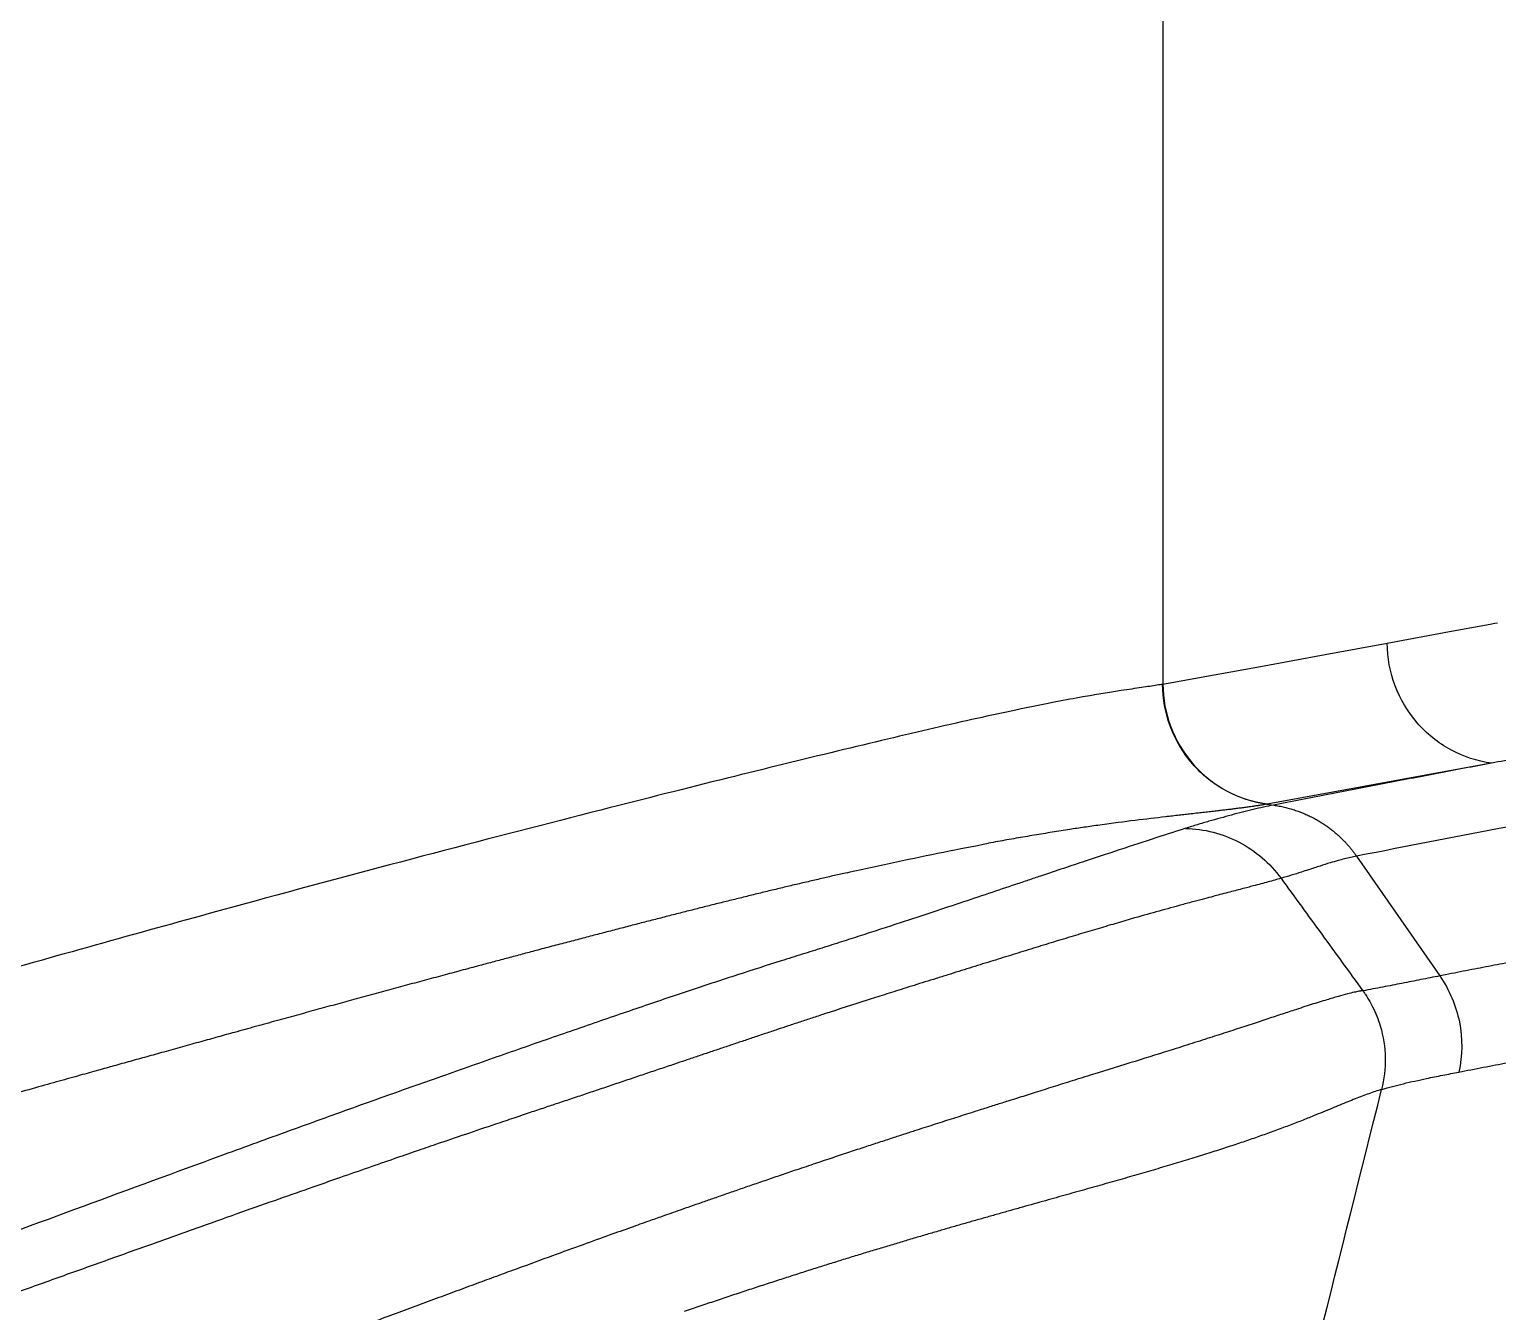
# Model space of a CAD drawing. Extents: x -50 to 28, y -10 to 124.
# Drawn here: x -33.661 to -31.301, y 36.884 to 38.944 of the extents above; entities that cross this region are included whole.
import ezdxf

# ---------------------------------------------------------------- set-up
doc = ezdxf.new("R2010")
doc.units = 0
doc.header["$MEASUREMENT"] = 0
doc.layers.add('GEOMETRY', color=2, linetype='Continuous', lineweight=25)

# ---------------------------------------------------------------- blocks, each defined once
blk = doc.blocks.new('2026 EXCURSION-ENTICE')
at = {"layer": 'GEOMETRY'}
for p, q in [((-20.3573, -37.9017), (-20.3573, -41.0351)), ((-19.9968, -40.9693), (-19.8968, -40.9506)), ((-19.8968, -40.9506), (-19.8314, -40.9387)), ((-19.8314, -40.9387), (-19.8241, -40.9373)), ((-19.8241, -40.9373), (-19.8195, -40.9364)), ((-20.0968, -40.9875), (-19.9968, -40.9693)), ((-20.3019, -41.025), (-20.2008, -41.0065)), ((-20.2008, -41.0065), (-20.0968, -40.9875)), ((-20.3573, -41.0351), (-20.3019, -41.025)), ((-19.8293, -41.162), (-20.1898, -41.2278)), ((-20.1898, -41.2278), (-20.1903, -41.2279)), ((-20.1903, -41.2279), (-20.1793, -41.2294)), ((-20.0462, -41.3115), (-19.9125, -41.5037))]:
    blk.add_line(p, q, dxfattribs=at)
at = {"layer": 'GEOMETRY', "flags": 128}
for points in [[(-20.0148, -41.3053), (-20.0307, -41.3084), (-20.0462, -41.3115)], [(-19.8935, -41.5), (-19.9031, -41.5019), (-19.9125, -41.5037)]]:
    blk.add_lwpolyline(points, dxfattribs=at)
at = {"layer": 'GEOMETRY'}
for points, knots in [([(-19.8034, -75.3764), (-20.3196, -75.3589), (-20.8361, -75.3401), (-21.608, -75.31), (-21.8648, -75.2996), (-22.3776, -75.2781), (-22.6337, -75.2669), (-23.4014, -75.2323), (-23.9128, -75.2077), (-24.6827, -75.1677), (-24.9398, -75.1539), (-25.4546, -75.125), (-25.7123, -75.11), (-26.4855, -75.063), (-27.0008, -75.0288), (-28.0314, -74.9528), (-28.5466, -74.9109), (-29.3183, -74.8405), (-29.5753, -74.8158), (-29.9606, -74.7766), (-30.0889, -74.7632), (-30.2813, -74.7425), (-30.3615, -74.7338), (-30.4457, -74.7245), (-30.4657, -74.7222), (-30.4737, -74.7213), (-30.4777, -74.7209), (-30.49, -74.7195), (-30.4989, -74.7185), (-30.5161, -74.7166), (-30.524, -74.7157), (-30.5398, -74.7139), (-30.5477, -74.713), (-30.5713, -74.7104), (-30.5867, -74.7086), (-30.6322, -74.7035), (-30.6613, -74.7002), (-30.7179, -74.6936), (-30.7458, -74.6904), (-30.8043, -74.6836), (-30.8348, -74.68), (-30.882, -74.6745), (-30.8979, -74.6726), (-30.9301, -74.6688), (-30.9461, -74.6669), (-30.9935, -74.6612), (-31.024, -74.6575), (-31.0698, -74.6515), (-31.085, -74.6494), (-31.1159, -74.645), (-31.1316, -74.6427), (-31.1552, -74.6392), (-31.1632, -74.638), (-31.1792, -74.6355), (-31.1871, -74.6343), (-31.2107, -74.6305), (-31.2264, -74.6279), (-31.2735, -74.62), (-31.3048, -74.6144), (-31.5866, -74.5618), (-31.8334, -74.4972), (-32.3156, -74.3338), (-32.5511, -74.2347), (-33.0055, -74.0043), (-33.2245, -73.8728), (-33.6416, -73.5802), (-33.8397, -73.4189), (-34.2109, -73.07), (-34.3841, -72.8823), (-34.7019, -72.4841), (-34.8466, -72.2736), (-35.1047, -71.8343), (-35.2181, -71.6054), (-35.3628, -71.2518), (-35.4069, -71.1322), (-35.4865, -70.89), (-35.522, -70.7674), (-35.5841, -70.5202), (-35.6108, -70.3955), (-35.6385, -70.2387), (-35.6437, -70.2072), (-35.6512, -70.1601), (-35.6536, -70.1444), (-35.6583, -70.1134), (-35.6605, -70.0982), (-35.6668, -70.0532), (-35.6706, -70.0238), (-35.6762, -69.9791), (-35.678, -69.9641), (-35.6817, -69.9336), (-35.6835, -69.918), (-35.6863, -69.8943), (-35.6872, -69.8866), (-35.689, -69.8718), (-35.6898, -69.8646), (-35.6916, -69.8492), (-35.6926, -69.841), (-35.6945, -69.825), (-35.6954, -69.817), (-35.7001, -69.7768), (-35.7039, -69.7444), (-35.7115, -69.6788), (-35.7153, -69.6456), (-35.723, -69.5784), (-35.7268, -69.5444), (-35.7382, -69.4425), (-35.7457, -69.3749), (-35.7547, -69.2923), (-35.7565, -69.2758), (-35.7601, -69.2431), (-35.7618, -69.2267), (-35.7652, -69.1951), (-35.7669, -69.18), (-35.7701, -69.1497), (-35.7717, -69.1342), (-35.7768, -69.0863), (-35.7802, -69.0541), (-35.7869, -68.9899), (-35.797, -68.8937), (-35.8068, -68.7974), (-35.8261, -68.6048), (-35.8387, -68.4764), (-35.8998, -67.8343), (-35.9434, -67.3203), (-36.0224, -66.2916), (-36.0579, -65.7769), (-36.1066, -65.0042), (-36.1222, -64.7464), (-36.152, -64.2309), (-36.1663, -63.973), (-36.2076, -63.2001), (-36.2331, -62.6858), (-36.2805, -61.6622), (-36.3024, -61.1525), (-36.3332, -60.3871), (-36.3431, -60.1319), (-36.3622, -59.6212), (-36.3715, -59.3657), (-36.3893, -58.8539), (-36.3979, -58.5977), (-36.4146, -58.0841), (-36.4226, -57.8268), (-36.4382, -57.3111), (-36.4457, -57.0529), (-36.4602, -56.5366), (-36.4672, -56.2784), (-36.4873, -55.5038), (-36.4996, -54.9873), (-36.534, -53.4373), (-36.5532, -52.4035), (-36.5854, -50.3354), (-36.5984, -49.3011), (-36.6191, -47.233), (-36.6267, -46.1992), (-36.6376, -44.1323), (-36.6408, -43.0992), (-36.6428, -41.5493), (-36.6431, -41.0327), (-36.6431, -40.2577), (-36.643, -39.9994), (-36.6429, -39.6765), (-36.6429, -39.6119), (-36.6429, -39.4827), (-36.6428, -39.418), (-36.6428, -39.2899), (-36.6428, -39.2267), (-36.6428, -39.1036), (-36.6428, -39.0437), (-36.6428, -38.9849)], [0, 0, 0, 0, 0.03125, 0.03125, 0.046875, 0.046875, 0.0625, 0.0625, 0.09375, 0.09375, 0.109375, 0.109375, 0.125, 0.125, 0.15625, 0.15625, 0.1875, 0.1875, 0.203125, 0.203125, 0.210937, 0.210937, 0.214844, 0.21582, 0.216064, 0.216064, 0.216309, 0.216309, 0.216797, 0.216797, 0.217285, 0.217285, 0.217773, 0.217773, 0.21875, 0.21875, 0.220703, 0.220703, 0.222656, 0.222656, 0.224609, 0.224609, 0.225586, 0.225586, 0.226562, 0.226562, 0.228516, 0.228516, 0.229492, 0.229492, 0.230469, 0.230469, 0.230957, 0.230957, 0.231445, 0.231445, 0.232422, 0.232422, 0.234375, 0.234375, 0.25, 0.25, 0.265625, 0.265625, 0.28125, 0.28125, 0.296875, 0.296875, 0.3125, 0.3125, 0.328125, 0.328125, 0.34375, 0.34375, 0.351562, 0.351562, 0.359375, 0.359375, 0.367187, 0.367187, 0.369141, 0.369141, 0.370117, 0.370117, 0.371094, 0.371094, 0.373047, 0.373047, 0.374023, 0.374023, 0.375, 0.375, 0.375488, 0.375488, 0.375977, 0.375977, 0.376465, 0.376465, 0.376953, 0.376953, 0.378906, 0.378906, 0.380859, 0.380859, 0.382812, 0.382812, 0.386719, 0.386719, 0.387695, 0.387695, 0.388672, 0.388672, 0.389648, 0.389648, 0.390625, 0.390625, 0.392578, 0.392578, 0.394531, 0.398437, 0.398437, 0.40625, 0.40625, 0.4375, 0.4375, 0.46875, 0.46875, 0.484375, 0.484375, 0.5, 0.5, 0.53125, 0.53125, 0.5625, 0.5625, 0.578125, 0.578125, 0.59375, 0.59375, 0.609375, 0.609375, 0.625, 0.625, 0.640625, 0.640625, 0.65625, 0.65625, 0.6875, 0.6875, 0.75, 0.75, 0.8125, 0.8125, 0.875, 0.875, 0.9375, 0.9375, 0.96875, 0.96875, 0.984375, 0.984375, 0.988281, 0.988281, 0.992187, 0.992187, 0.996094, 0.996094, 1, 1, 1, 1]), ([(-19.8293, -41.1621), (-19.8522, -41.1589), (-19.8745, -41.1516), (-19.9152, -41.1295), (-19.9335, -41.1147), (-19.964, -41.0797), (-19.9761, -41.0594), (-19.9925, -41.0158), (-19.9968, -40.9926), (-19.9969, -40.9693)], [0, 0, 0, 0, 0.25, 0.25, 0.5, 0.5, 0.75, 0.75, 1, 1, 1, 1]), ([(-20.3573, -41.0351), (-20.3632, -41.0362), (-20.3702, -41.0374), (-20.3869, -41.0399), (-20.3965, -41.0413), (-20.4074, -41.0429)], [0, 0, 0, 0, 0.5, 0.5, 1, 1, 1, 1]), ([(-20.1903, -41.2279), (-20.2132, -41.2248), (-20.2355, -41.2175), (-20.2762, -41.1954), (-20.2946, -41.1807), (-20.325, -41.1456), (-20.3371, -41.1253), (-20.3535, -41.0818), (-20.3577, -41.0585), (-20.3578, -41.0352)], [0, 0, 0, 0, 0.25, 0.25, 0.5, 0.5, 0.75, 0.75, 1, 1, 1, 1]), ([(-20.3573, -41.0351), (-20.3572, -41.0584), (-20.353, -41.0817), (-20.3366, -41.1252), (-20.3245, -41.1455), (-20.2941, -41.1806), (-20.2757, -41.1953), (-20.235, -41.2174), (-20.2127, -41.2247), (-20.1898, -41.2278)], [0, 0, 0, 0, 0.25, 0.25, 0.5, 0.5, 0.75, 0.75, 1, 1, 1, 1]), ([(-19.6486, -41.1289), (-19.6661, -41.1321), (-19.6827, -41.1351), (-19.7144, -41.1409), (-19.7296, -41.1437), (-19.7592, -41.1491), (-19.7735, -41.1518), (-19.8017, -41.1569), (-19.8156, -41.1595), (-19.8293, -41.162)], [0, 0, 0, 0, 0.25, 0.25, 0.5, 0.5, 0.75, 0.75, 1, 1, 1, 1]), ([(-19.8293, -41.162), (-19.844, -41.1648), (-19.8585, -41.1675), (-19.8874, -41.173), (-19.9019, -41.1758), (-19.9309, -41.1813), (-19.9454, -41.1841), (-19.9746, -41.1897), (-19.9892, -41.1925), (-20.0332, -41.2009), (-20.0627, -41.2066), (-20.1215, -41.218), (-20.1508, -41.2237), (-20.1798, -41.2294)], [0, 0, 0, 0, 0.125, 0.125, 0.25, 0.25, 0.375, 0.375, 0.5, 0.5, 0.75, 0.75, 1, 1, 1, 1]), ([(-21.2604, -41.2373), (-21.3463, -41.2591), (-21.4366, -41.2824), (-21.6232, -41.3315), (-21.7196, -41.3572), (-21.8184, -41.3841)], [0, 0, 0, 0, 0.5, 0.5, 1, 1, 1, 1]), ([(-20.2719, -41.2389), (-20.2748, -41.2393), (-20.2808, -41.24), (-20.2905, -41.2411), (-20.301, -41.2423), (-20.3085, -41.2431), (-20.3124, -41.2436)], [0, 0, 0, 0, 0.234004, 0.478668, 0.733989, 1, 1, 1, 1]), ([(-20.2415, -41.2353), (-20.2438, -41.2356), (-20.2484, -41.2362), (-20.2558, -41.2371), (-20.2636, -41.238), (-20.2691, -41.2386), (-20.2719, -41.2389)], [0, 0, 0, 0, 0.245446, 0.493942, 0.745464, 1, 1, 1, 1]), ([(-20.1903, -41.2279), (-20.192, -41.2282), (-20.1952, -41.2288), (-20.2006, -41.2297), (-20.2064, -41.2306), (-20.2125, -41.2315), (-20.2191, -41.2324), (-20.2261, -41.2334), (-20.2335, -41.2343), (-20.2388, -41.235), (-20.2415, -41.2353)], [0, 0, 0, 0, 0.1245898, 0.2494054, 0.3743842, 0.4994702, 0.6246137, 0.7497721, 0.8749101, 1, 1, 1, 1]), ([(-20.1793, -41.2295), (-20.1763, -41.2299), (-20.1706, -41.2308), (-20.1621, -41.2326), (-20.154, -41.2347), (-20.146, -41.2371), (-20.1384, -41.2397), (-20.1311, -41.2426), (-20.124, -41.2458), (-20.1172, -41.2491), (-20.1108, -41.2526), (-20.1046, -41.2562), (-20.0987, -41.26), (-20.0931, -41.2638), (-20.0878, -41.2678), (-20.0828, -41.2718), (-20.078, -41.2758), (-20.0735, -41.2799), (-20.0693, -41.284), (-20.0653, -41.288), (-20.0616, -41.292), (-20.0581, -41.296), (-20.0548, -41.3), (-20.0517, -41.3039), (-20.0489, -41.3077), (-20.0471, -41.3102), (-20.0462, -41.3115)], [0, 0, 0, 0, 0.05501, 0.108856, 0.161541, 0.213065, 0.263431, 0.312637, 0.360685, 0.407574, 0.453303, 0.497872, 0.54128, 0.583528, 0.624615, 0.664542, 0.703308, 0.740913, 0.777358, 0.812643, 0.846769, 0.879734, 0.91154, 0.942186, 0.971673, 1, 1, 1, 1]), ([(-20.4587, -41.2615), (-20.4629, -41.262), (-20.4712, -41.2632), (-20.4835, -41.265), (-20.4954, -41.2668), (-20.5032, -41.2679), (-20.507, -41.2685)], [0, 0, 0, 0, 0.272478, 0.530097, 0.772641, 1, 1, 1, 1]), ([(-20.3124, -41.2436), (-20.3154, -41.2439), (-20.3215, -41.2446), (-20.3313, -41.2457), (-20.3419, -41.247), (-20.3494, -41.2478), (-20.3532, -41.2483)], [0, 0, 0, 0, 0.233552, 0.478006, 0.733452, 1, 1, 1, 1]), ([(-20.2473, -41.2454), (-20.2591, -41.2486), (-20.2711, -41.2519), (-20.2895, -41.2572), (-20.2957, -41.259), (-20.3082, -41.2628), (-20.3145, -41.2647), (-20.3209, -41.2668)], [0, 0, 0, 0, 0.5, 0.5, 0.75, 0.75, 1, 1, 1, 1]), ([(-20.507, -41.2685), (-20.5117, -41.2692), (-20.521, -41.2707), (-20.5353, -41.273), (-20.5496, -41.2753), (-20.5641, -41.2777), (-20.5786, -41.2802), (-20.5932, -41.2827), (-20.6078, -41.2853), (-20.6225, -41.2879), (-20.6324, -41.2898), (-20.6374, -41.2907)], [0, 0, 0, 0, 0.116756, 0.232196, 0.346239, 0.458828, 0.569936, 0.679562, 0.787737, 0.89452, 1, 1, 1, 1]), ([(-20.367, -41.2815), (-20.3753, -41.2842), (-20.3838, -41.287), (-20.4016, -41.2928), (-20.4108, -41.2958), (-20.4204, -41.299)], [0, 0, 0, 0, 0.5, 0.5, 1, 1, 1, 1]), ([(-20.3209, -41.2668), (-20.2912, -41.2674), (-20.2615, -41.275), (-20.2086, -41.3027), (-20.1853, -41.3228), (-20.1675, -41.347)], [0, 0, 0, 0, 0.5, 0.5, 1, 1, 1, 1]), ([(-20.0462, -41.3115), (-20.0494, -41.3121), (-20.056, -41.3135), (-20.0658, -41.3158), (-20.0724, -41.3176), (-20.0758, -41.3184)], [0, 0, 0, 0, 0.321237, 0.654631, 1, 1, 1, 1]), ([(-20.4825, -41.3195), (-20.4936, -41.3232), (-20.5051, -41.3271), (-20.5289, -41.335), (-20.5413, -41.3392), (-20.5541, -41.3435)], [0, 0, 0, 0, 0.5, 0.5, 1, 1, 1, 1]), ([(-20.1048, -41.3273), (-20.111, -41.3293), (-20.1208, -41.3325), (-20.131, -41.3358), (-20.1348, -41.337)], [0, 0, 0, 0, 0.635778, 1, 1, 1, 1]), ([(-20.0758, -41.3184), (-20.08, -41.3197), (-20.0897, -41.3224), (-20.0994, -41.3255), (-20.1048, -41.3273)], [0, 0, 0, 0, 0.442228, 1, 1, 1, 1]), ([(-20.9497, -41.3576), (-20.957, -41.3593), (-20.9714, -41.3627), (-20.9932, -41.368), (-21.0151, -41.3733), (-21.0298, -41.377), (-21.0372, -41.3788)], [0, 0, 0, 0, 0.25216, 0.503059, 0.752486, 1, 1, 1, 1]), ([(-20.865, -41.338), (-20.8718, -41.3395), (-20.8853, -41.3426), (-20.9062, -41.3474), (-20.9277, -41.3524), (-20.9423, -41.3558), (-20.9497, -41.3576)], [0, 0, 0, 0, 0.243196, 0.490763, 0.742897, 1, 1, 1, 1]), ([(-20.5541, -41.3435), (-20.5605, -41.3456), (-20.567, -41.3478), (-20.5804, -41.3523), (-20.5872, -41.3546), (-20.6081, -41.3616), (-20.6226, -41.3664), (-20.6375, -41.3714)], [0, 0, 0, 0, 0.25, 0.25, 0.5, 0.5, 1, 1, 1, 1]), ([(-20.2121, -41.3592), (-20.215, -41.36), (-20.221, -41.3616), (-20.2308, -41.3641), (-20.2414, -41.3669), (-20.2531, -41.3699), (-20.2614, -41.3721), (-20.2657, -41.3732)], [0, 0, 0, 0, 0.175823, 0.364005, 0.564259, 0.776304, 1, 1, 1, 1]), ([(-20.1675, -41.347), (-20.1708, -41.3479), (-20.1776, -41.3499), (-20.1883, -41.3528), (-20.1998, -41.3559), (-20.208, -41.3581), (-20.2121, -41.3592)], [0, 0, 0, 0, 0.2413012, 0.4883516, 0.741336, 1, 1, 1, 1]), ([(-20.1348, -41.337), (-20.1402, -41.3387), (-20.1507, -41.3421), (-20.162, -41.3454), (-20.1675, -41.347)], [0, 0, 0, 0, 0.513274, 1, 1, 1, 1]), ([(-20.1675, -41.347), (-20.1458, -41.3769), (-20.1019, -41.4371), (-20.0581, -41.4974), (-20.036, -41.5278)], [0, 0, 0, 0, 0.4963087, 1, 1, 1, 1]), ([(-21.0372, -41.3788), (-21.0445, -41.3806), (-21.059, -41.3841), (-21.0809, -41.3896), (-21.1029, -41.3951), (-21.1176, -41.3989), (-21.1249, -41.4007)], [0, 0, 0, 0, 0.252677, 0.503745, 0.752927, 1, 1, 1, 1]), ([(-20.2657, -41.3732), (-20.2694, -41.3742), (-20.2774, -41.3763), (-20.2911, -41.3799), (-20.3078, -41.3843), (-20.3204, -41.3877), (-20.3271, -41.3896)], [0, 0, 0, 0, 0.19016, 0.420144, 0.690066, 1, 1, 1, 1]), ([(-21.1249, -41.4007), (-21.1324, -41.4026), (-21.1473, -41.4064), (-21.1699, -41.4122), (-21.1927, -41.418), (-21.2158, -41.424), (-21.2392, -41.4301), (-21.2549, -41.4342), (-21.2627, -41.4362)], [0, 0, 0, 0, 0.165126, 0.330981, 0.497449, 0.664455, 0.831966, 1, 1, 1, 1]), ([(-20.7335, -41.4034), (-20.7506, -41.409), (-20.7683, -41.4148), (-20.7957, -41.4238), (-20.805, -41.4269), (-20.8194, -41.4315), (-20.8243, -41.4331), (-20.834, -41.4363), (-20.8389, -41.4378), (-20.8439, -41.4394)], [0, 0, 0, 0, 0.5, 0.5, 0.75, 0.75, 0.875, 0.875, 1, 1, 1, 1]), ([(-20.4028, -41.4107), (-20.4074, -41.412), (-20.4166, -41.4147), (-20.4308, -41.4188), (-20.4452, -41.423), (-20.4599, -41.4274), (-20.4748, -41.4318), (-20.49, -41.4364), (-20.5054, -41.441), (-20.5211, -41.4458), (-20.537, -41.4506), (-20.5532, -41.4556), (-20.5696, -41.4606), (-20.5808, -41.4641), (-20.5864, -41.4658)], [0, 0, 0, 0, 0.086078, 0.171665, 0.256757, 0.341352, 0.425447, 0.50904, 0.592128, 0.674712, 0.75679, 0.838363, 0.919433, 1, 1, 1, 1]), ([(-21.2628, -41.4362), (-21.2706, -41.4383), (-21.2866, -41.4424), (-21.311, -41.4488), (-21.336, -41.4554), (-21.353, -41.4599), (-21.3616, -41.4622)], [0, 0, 0, 0, 0.242337, 0.489608, 0.742035, 1, 1, 1, 1]), ([(-20.8439, -41.4394), (-20.8537, -41.4426), (-20.8638, -41.4458), (-20.8841, -41.4523), (-20.8945, -41.4556), (-20.905, -41.459)], [0, 0, 0, 0, 0.5, 0.5, 1, 1, 1, 1]), ([(-19.6019, -41.4439), (-19.608, -41.4451), (-19.614, -41.4462), (-19.626, -41.4485), (-19.6319, -41.4496), (-19.644, -41.4519), (-19.6501, -41.4531), (-19.6623, -41.4554), (-19.6685, -41.4566), (-19.687, -41.4601), (-19.6993, -41.4625), (-19.7175, -41.466), (-19.7236, -41.4671), (-19.7355, -41.4694), (-19.7415, -41.4706), (-19.7504, -41.4723), (-19.7534, -41.4729), (-19.7595, -41.474), (-19.7625, -41.4746), (-19.7717, -41.4764), (-19.7779, -41.4776), (-19.7902, -41.48), (-19.7963, -41.4811), (-19.8084, -41.4835), (-19.8145, -41.4847), (-19.8325, -41.4882), (-19.8445, -41.4905), (-19.8627, -41.494), (-19.8689, -41.4952), (-19.8812, -41.4976), (-19.8874, -41.4988), (-19.8935, -41.5)], [0, 0, 0, 0, 0.0625, 0.0625, 0.125, 0.125, 0.1875, 0.1875, 0.25, 0.25, 0.375, 0.375, 0.4375, 0.4375, 0.5, 0.5, 0.53125, 0.53125, 0.5625, 0.5625, 0.625, 0.625, 0.6875, 0.6875, 0.75, 0.75, 0.875, 0.875, 0.9375, 0.9375, 1, 1, 1, 1]), ([(-21.3616, -41.4622), (-21.3691, -41.4642), (-21.3842, -41.4682), (-21.4069, -41.4743), (-21.4295, -41.4803), (-21.452, -41.4863), (-21.467, -41.4903), (-21.4745, -41.4923)], [0, 0, 0, 0, 0.203002, 0.405097, 0.60557, 0.803808, 1, 1, 1, 1]), ([(-20.905, -41.459), (-20.9103, -41.4606), (-20.9156, -41.4623), (-20.9262, -41.4656), (-20.9316, -41.4673), (-20.9481, -41.4725), (-20.9593, -41.476), (-20.9706, -41.4796)], [0, 0, 0, 0, 0.25, 0.25, 0.5, 0.5, 1, 1, 1, 1]), ([(-20.5864, -41.4658), (-20.5917, -41.4674), (-20.6021, -41.4707), (-20.6182, -41.4757), (-20.6345, -41.4807), (-20.6512, -41.4859), (-20.6682, -41.4912), (-20.6855, -41.4966), (-20.6973, -41.5003), (-20.7032, -41.5022)], [0, 0, 0, 0, 0.142927, 0.28582, 0.428688, 0.571538, 0.714375, 0.857197, 1, 1, 1, 1]), ([(-21.4744, -41.4923), (-21.4841, -41.4949), (-21.5036, -41.5001), (-21.5333, -41.5081), (-21.5635, -41.5162), (-21.5943, -41.5245), (-21.6256, -41.533), (-21.6469, -41.5388), (-21.6575, -41.5417)], [0, 0, 0, 0, 0.161236, 0.324788, 0.490194, 0.657432, 0.827454, 1, 1, 1, 1]), ([(-20.9706, -41.4796), (-20.9933, -41.4868), (-21.0168, -41.4942), (-21.0651, -41.5099), (-21.0899, -41.5181), (-21.1155, -41.5266)], [0, 0, 0, 0, 0.5, 0.5, 1, 1, 1, 1]), ([(-20.7032, -41.5022), (-20.7094, -41.5041), (-20.7214, -41.5078), (-20.7394, -41.5134), (-20.7567, -41.5188), (-20.7734, -41.524), (-20.7893, -41.529), (-20.8045, -41.5338), (-20.8188, -41.5383), (-20.8282, -41.5413), (-20.8327, -41.5427)], [0, 0, 0, 0, 0.150979, 0.294559, 0.430722, 0.559459, 0.680759, 0.794617, 0.901031, 1, 1, 1, 1]), ([(-19.9732, -41.5157), (-19.9834, -41.5177), (-19.9936, -41.5197), (-20.0144, -41.5237), (-20.0251, -41.5257), (-20.036, -41.5278)], [0, 0, 0, 0, 0.5, 0.5, 1, 1, 1, 1]), ([(-19.9125, -41.5037), (-19.9227, -41.5057), (-19.9328, -41.5077), (-19.953, -41.5117), (-19.9631, -41.5137), (-19.9732, -41.5157)], [0, 0, 0, 0, 0.5, 0.5, 1, 1, 1, 1]), ([(-19.9125, -41.5037), (-19.8971, -41.5259), (-19.8863, -41.5512), (-19.8757, -41.6042), (-19.8759, -41.6318), (-19.8816, -41.6582)], [0, 0, 0, 0, 0.5, 0.5, 1, 1, 1, 1]), ([(-21.6575, -41.5417), (-21.6676, -41.5445), (-21.6878, -41.55), (-21.7187, -41.5585), (-21.7502, -41.5672), (-21.7825, -41.5761), (-21.8156, -41.5852), (-21.838, -41.5914), (-21.8493, -41.5945)], [0, 0, 0, 0, 0.159029, 0.321061, 0.485993, 0.653931, 0.825243, 1, 1, 1, 1]), ([(-21.1155, -41.5266), (-21.1411, -41.5352), (-21.1674, -41.544), (-21.2212, -41.5624), (-21.2488, -41.5718), (-21.2773, -41.5816)], [0, 0, 0, 0, 0.5, 0.5, 1, 1, 1, 1]), ([(-20.0938, -41.5421), (-20.102, -41.5445), (-20.1103, -41.5471), (-20.1278, -41.5527), (-20.1369, -41.5556), (-20.1463, -41.5588)], [0, 0, 0, 0, 0.5, 0.5, 1, 1, 1, 1]), ([(-20.0423, -41.5285), (-20.0448, -41.529), (-20.051, -41.5302), (-20.0572, -41.5317), (-20.0609, -41.5327)], [0, 0, 0, 0, 0.402414, 1, 1, 1, 1]), ([(-20.036, -41.5277), (-20.036, -41.5277), (-20.0362, -41.5276), (-20.0364, -41.5277), (-20.0369, -41.5277), (-20.0374, -41.5277), (-20.0381, -41.5278), (-20.039, -41.5279), (-20.04, -41.5281), (-20.0411, -41.5282), (-20.0419, -41.5284), (-20.0423, -41.5285)], [0, 0, 0, 0, 0.01387, 0.051952, 0.114342, 0.201059, 0.312116, 0.447525, 0.607298, 0.79145, 1, 1, 1, 1]), ([(-20.036, -41.5278), (-20.0349, -41.5293), (-20.0325, -41.5327), (-20.0287, -41.5384), (-20.0245, -41.5454), (-20.0218, -41.5506), (-20.0204, -41.5533)], [0, 0, 0, 0, 0.187506, 0.416692, 0.687539, 1, 1, 1, 1]), ([(-20.9011, -41.5648), (-20.9079, -41.5671), (-20.9209, -41.5713), (-20.9404, -41.5778), (-20.959, -41.5839), (-20.9711, -41.588), (-20.977, -41.59)], [0, 0, 0, 0, 0.272819, 0.530472, 0.772888, 1, 1, 1, 1]), ([(-20.1463, -41.5588), (-20.1499, -41.5599), (-20.1571, -41.5623), (-20.1683, -41.566), (-20.1799, -41.5698), (-20.1919, -41.5738), (-20.2044, -41.5779), (-20.2174, -41.5822), (-20.2309, -41.5866), (-20.2449, -41.5912), (-20.2594, -41.5959), (-20.2744, -41.6007), (-20.2901, -41.6058), (-20.3063, -41.6109), (-20.3231, -41.6163), (-20.3348, -41.62), (-20.3407, -41.6218)], [0, 0, 0, 0, 0.070467, 0.14109, 0.211848, 0.28274, 0.353774, 0.424959, 0.496297, 0.567791, 0.63944, 0.711243, 0.783199, 0.85531, 0.927575, 1, 1, 1, 1]), ([(-21.8493, -41.5945), (-21.8581, -41.5969), (-21.8761, -41.6019), (-21.9039, -41.6096), (-21.933, -41.6177), (-21.9529, -41.6232), (-21.963, -41.6261)], [0, 0, 0, 0, 0.23408, 0.478411, 0.733399, 1, 1, 1, 1]), ([(-21.2773, -41.5816), (-21.3057, -41.5915), (-21.3351, -41.6016), (-21.395, -41.6225), (-21.4256, -41.6332), (-21.4569, -41.6442)], [0, 0, 0, 0, 0.5, 0.5, 1, 1, 1, 1]), ([(-20.977, -41.59), (-20.9834, -41.5921), (-20.9958, -41.5962), (-21.0147, -41.6025), (-21.0334, -41.6088), (-21.052, -41.6151), (-21.0704, -41.6212), (-21.0886, -41.6274), (-21.1067, -41.6335), (-21.1245, -41.6395), (-21.1365, -41.6435), (-21.1424, -41.6455)], [0, 0, 0, 0, 0.120819, 0.239203, 0.355134, 0.468606, 0.579622, 0.688203, 0.794388, 0.898293, 1, 1, 1, 1]), ([(-19.8816, -41.6582), (-19.8754, -41.6569), (-19.8689, -41.6557), (-19.8558, -41.6531), (-19.8492, -41.6518), (-19.8361, -41.6493), (-19.8295, -41.648), (-19.8166, -41.6455), (-19.8102, -41.6442), (-19.7974, -41.6418), (-19.791, -41.6405), (-19.7781, -41.638), (-19.7717, -41.6368), (-19.7587, -41.6343), (-19.7521, -41.633), (-19.739, -41.6305), (-19.7324, -41.6292), (-19.7195, -41.6267), (-19.7132, -41.6255), (-19.7005, -41.6231), (-19.6941, -41.6218), (-19.6813, -41.6194), (-19.6748, -41.6181), (-19.6617, -41.6156), (-19.6552, -41.6144), (-19.642, -41.6119), (-19.6354, -41.6106), (-19.6224, -41.6081), (-19.6159, -41.6069), (-19.603, -41.6044), (-19.5966, -41.6032), (-19.5838, -41.6008), (-19.5775, -41.5996), (-19.5709, -41.5983)], [0, 0, 0, 0, 0.0625, 0.0625, 0.125, 0.125, 0.1875, 0.1875, 0.25, 0.25, 0.3125, 0.3125, 0.375, 0.375, 0.4375, 0.4375, 0.5, 0.5, 0.5625, 0.5625, 0.625, 0.625, 0.6875, 0.6875, 0.75, 0.75, 0.8125, 0.8125, 0.875, 0.875, 0.9375, 0.9375, 1, 1, 1, 1]), ([(-21.963, -41.6261), (-21.9721, -41.6286), (-21.9901, -41.6336), (-22.0168, -41.641), (-22.0427, -41.6482), (-22.0597, -41.653), (-22.068, -41.6553)], [0, 0, 0, 0, 0.2611701, 0.5159655, 0.762747, 1, 1, 1, 1]), ([(-22.068, -41.6553), (-22.0777, -41.658), (-22.0986, -41.6638), (-22.1323, -41.6732), (-22.1707, -41.684), (-22.1979, -41.6916), (-22.2123, -41.6957)], [0, 0, 0, 0, 0.202789, 0.4361981, 0.7012052, 1, 1, 1, 1]), ([(-21.4569, -41.6442), (-21.4725, -41.6497), (-21.4883, -41.6552), (-21.5204, -41.6665), (-21.5367, -41.6723), (-21.5532, -41.6781)], [0, 0, 0, 0, 0.5, 0.5, 1, 1, 1, 1]), ([(-21.1424, -41.6455), (-21.15, -41.6481), (-21.1653, -41.6532), (-21.1885, -41.661), (-21.2119, -41.6689), (-21.2354, -41.6768), (-21.259, -41.6848), (-21.2826, -41.6927), (-21.3063, -41.7007), (-21.3222, -41.706), (-21.3302, -41.7086)], [0, 0, 0, 0, 0.128338, 0.256005, 0.382875, 0.508786, 0.633568, 0.757079, 0.879228, 1, 1, 1, 1]), ([(-20.4704, -41.6621), (-20.4759, -41.6639), (-20.4866, -41.6672), (-20.5028, -41.6722), (-20.5184, -41.6771), (-20.5336, -41.6819), (-20.5481, -41.6865), (-20.5621, -41.6909), (-20.5754, -41.6951), (-20.5842, -41.6979), (-20.5884, -41.6992)], [0, 0, 0, 0, 0.148987, 0.291123, 0.42641, 0.554844, 0.676422, 0.791143, 0.899003, 1, 1, 1, 1]), ([(-19.9337, -41.6685), (-19.9251, -41.6667), (-19.9165, -41.665), (-19.8991, -41.6616), (-19.8903, -41.6599), (-19.8816, -41.6582)], [0, 0, 0, 0, 0.5, 0.5, 1, 1, 1, 1]), ([(-20.006, -41.6862), (-20.0093, -41.6873), (-20.0161, -41.6893), (-20.0264, -41.6929), (-20.0372, -41.6969), (-20.0485, -41.7013), (-20.0603, -41.7061), (-20.0728, -41.7112), (-20.086, -41.7167), (-20.1001, -41.7225), (-20.1102, -41.7266), (-20.1153, -41.7286)], [0, 0, 0, 0, 0.104468, 0.210638, 0.318493, 0.428016, 0.539188, 0.651991, 0.766406, 0.882415, 1, 1, 1, 1]), ([(-21.6536, -41.7139), (-21.6872, -41.726), (-21.7208, -41.7381), (-21.7894, -41.763), (-21.8243, -41.7757), (-21.9306, -41.8145), (-22.0036, -41.8414), (-22.0784, -41.8689)], [0, 0, 0, 0, 0.25, 0.25, 0.5, 0.5, 1, 1, 1, 1]), ([(-21.3302, -41.7086), (-21.337, -41.7109), (-21.3516, -41.7158), (-21.375, -41.7236), (-21.4012, -41.7324), (-21.4199, -41.7387), (-21.4297, -41.742)], [0, 0, 0, 0, 0.210432, 0.44642, 0.709354, 1, 1, 1, 1]), ([(-20.5884, -41.6992), (-20.5944, -41.7011), (-20.6066, -41.705), (-20.6261, -41.7111), (-20.6471, -41.7178), (-20.671, -41.7254), (-20.6976, -41.7338), (-20.7266, -41.7431), (-20.7465, -41.7495), (-20.7564, -41.7528)], [0, 0, 0, 0, 0.11451, 0.236178, 0.364977, 0.500875, 0.667317, 0.833659, 1, 1, 1, 1]), ([(-20.1153, -41.7286), (-20.1184, -41.7299), (-20.1247, -41.7324), (-20.1346, -41.7364), (-20.1448, -41.7403), (-20.1554, -41.7444), (-20.1663, -41.7485), (-20.1776, -41.7527), (-20.1855, -41.7555), (-20.1894, -41.7569)], [0, 0, 0, 0, 0.143047, 0.286033, 0.428957, 0.571816, 0.71461, 0.857337, 1, 1, 1, 1]), ([(-21.4297, -41.742), (-21.4456, -41.7473), (-21.4618, -41.7528), (-21.4941, -41.7637), (-21.5102, -41.7692), (-21.5263, -41.7747)], [0, 0, 0, 0, 0.5, 0.5, 1, 1, 1, 1]), ([(-20.7564, -41.7528), (-20.7626, -41.7547), (-20.7752, -41.7588), (-20.7952, -41.7653), (-20.8167, -41.7723), (-20.8399, -41.7799), (-20.8647, -41.7881), (-20.8913, -41.797), (-20.9197, -41.8065), (-20.9395, -41.8132), (-20.9497, -41.8166)], [0, 0, 0, 0, 0.100966, 0.208805, 0.323518, 0.445102, 0.573546, 0.708839, 0.85098, 1, 1, 1, 1]), ([(-20.1894, -41.7569), (-20.193, -41.7582), (-20.2002, -41.7608), (-20.2114, -41.7647), (-20.2228, -41.7686), (-20.2344, -41.7725), (-20.2463, -41.7765), (-20.2585, -41.7805), (-20.2709, -41.7845), (-20.2795, -41.7872), (-20.2837, -41.7886)], [0, 0, 0, 0, 0.128345, 0.255725, 0.382144, 0.507607, 0.632118, 0.755683, 0.878308, 1, 1, 1, 1]), ([(-21.5263, -41.7747), (-21.5367, -41.7783), (-21.5589, -41.7859), (-21.5947, -41.7982), (-21.6352, -41.8123), (-21.6806, -41.8281), (-21.7309, -41.8458), (-21.7864, -41.8653), (-21.847, -41.8867), (-21.9129, -41.9101), (-21.959, -41.9265), (-21.9828, -41.935)], [0, 0, 0, 0, 0.071033, 0.152003, 0.243024, 0.344091, 0.455202, 0.576351, 0.707535, 0.848752, 1, 1, 1, 1]), ([(-20.2837, -41.7886), (-20.2882, -41.79), (-20.2972, -41.7928), (-20.311, -41.7971), (-20.3251, -41.8014), (-20.3395, -41.8057), (-20.3541, -41.8101), (-20.3689, -41.8145), (-20.384, -41.8189), (-20.3993, -41.8233), (-20.4148, -41.8278), (-20.4305, -41.8323), (-20.4465, -41.8368), (-20.4626, -41.8414), (-20.4789, -41.846), (-20.4955, -41.8506), (-20.5122, -41.8553), (-20.529, -41.86), (-20.5405, -41.8633), (-20.5462, -41.8649)], [0, 0, 0, 0, 0.063321, 0.12606, 0.188221, 0.249808, 0.310825, 0.371276, 0.431165, 0.490496, 0.549273, 0.6075, 0.665181, 0.72232, 0.778919, 0.834984, 0.890517, 0.945521, 1, 1, 1, 1]), ([(-20.9497, -41.8166), (-20.9577, -41.8193), (-20.9733, -41.8246), (-20.9966, -41.8326), (-21.019, -41.8403), (-21.0405, -41.8477), (-21.061, -41.8548), (-21.0805, -41.8616), (-21.099, -41.868), (-21.1163, -41.874), (-21.1325, -41.8797), (-21.1476, -41.885), (-21.1572, -41.8884), (-21.1618, -41.8901)], [0, 0, 0, 0, 0.118843, 0.232165, 0.339993, 0.442306, 0.539053, 0.630176, 0.715621, 0.795347, 0.869325, 0.937543, 1, 1, 1, 1]), ([(-20.5462, -41.8648), (-20.5522, -41.8666), (-20.5644, -41.8699), (-20.5829, -41.8751), (-20.6015, -41.8804), (-20.6203, -41.8857), (-20.6392, -41.891), (-20.6582, -41.8964), (-20.6774, -41.9019), (-20.6966, -41.9074), (-20.7096, -41.9112), (-20.716, -41.9131)], [0, 0, 0, 0, 0.115737, 0.230303, 0.343705, 0.455949, 0.567041, 0.676987, 0.785793, 0.893462, 1, 1, 1, 1]), ([(-21.1618, -41.8901), (-21.1691, -41.8926), (-21.1857, -41.8985), (-21.214, -41.9086), (-21.2492, -41.9211), (-21.2912, -41.9363), (-21.3401, -41.954), (-21.3754, -41.967), (-21.3941, -41.9738)], [0, 0, 0, 0, 0.097084, 0.222011, 0.375285, 0.557043, 0.766219, 1, 1, 1, 1]), ([(-20.716, -41.9131), (-20.7229, -41.9151), (-20.7366, -41.919), (-20.7575, -41.9252), (-20.7786, -41.9315), (-20.8, -41.9379), (-20.8216, -41.9444), (-20.8434, -41.951), (-20.8654, -41.9578), (-20.8876, -41.9647), (-20.9027, -41.9694), (-20.9102, -41.9718)], [0, 0, 0, 0, 0.112427, 0.2245111, 0.3362587, 0.4476757, 0.5587681, 0.6695415, 0.7800013, 0.8901525, 1, 1, 1, 1]), ([(-21.9828, -41.935), (-21.9953, -41.9394), (-22.0201, -41.9483), (-22.0576, -41.9617), (-22.0953, -41.9752), (-22.1332, -41.9887), (-22.1712, -42.0024), (-22.2094, -42.016), (-22.235, -42.0252), (-22.2478, -42.0298)], [0, 0, 0, 0, 0.142841, 0.285686, 0.428536, 0.571391, 0.714253, 0.857123, 1, 1, 1, 1]), ([(-21.3941, -41.9738), (-21.4042, -41.9775), (-21.4247, -41.985), (-21.456, -41.9965), (-21.4881, -42.0084), (-21.5211, -42.0206), (-21.5551, -42.0332), (-21.5899, -42.0461), (-21.6255, -42.0594), (-21.6621, -42.073), (-21.6996, -42.087), (-21.7381, -42.1014), (-21.7774, -42.1161), (-21.8177, -42.1311), (-21.8589, -42.1466), (-21.8868, -42.157), (-21.9009, -42.1623)], [0, 0, 0, 0, 0.063054, 0.127399, 0.193029, 0.259944, 0.328144, 0.39763, 0.468403, 0.540465, 0.613816, 0.688459, 0.764397, 0.841631, 0.920164, 1, 1, 1, 1]), ([(-20.9102, -41.9718), (-20.9178, -41.9742), (-20.9331, -41.979), (-20.9563, -41.9865), (-20.9798, -41.9941), (-21.0036, -42.0018), (-21.0277, -42.0097), (-21.052, -42.0178), (-21.0766, -42.026), (-21.1014, -42.0344), (-21.1181, -42.0401), (-21.1265, -42.043)], [0, 0, 0, 0, 0.110818, 0.221698, 0.332644, 0.443662, 0.554757, 0.665934, 0.777197, 0.888551, 1, 1, 1, 1])]:
    blk.add_open_spline(points, degree=3, knots=knots, dxfattribs=at)
for points in [[(-20.4074, -41.0429), (-20.4289, -41.0461), (-20.4553, -41.0502), (-20.4863, -41.0557)], [(-20.5939, -41.0767), (-20.6334, -41.085), (-20.6772, -41.0948), (-20.7248, -41.1058)], [(-20.5292, -41.0636), (-20.5493, -41.0675), (-20.5709, -41.0719), (-20.5939, -41.0767)], [(-20.4863, -41.0557), (-20.4998, -41.0581), (-20.5141, -41.0607), (-20.5292, -41.0636)], [(-20.7248, -41.1058), (-20.821, -41.128), (-20.9331, -41.1553), (-21.0577, -41.1862)], [(-21.0577, -41.1862), (-21.1221, -41.2022), (-21.1898, -41.2193), (-21.2604, -41.2373)], [(-20.2124, -41.2365), (-20.2237, -41.2392), (-20.2354, -41.2422), (-20.2473, -41.2454)], [(-20.1798, -41.2294), (-20.1902, -41.2314), (-20.2011, -41.2338), (-20.2124, -41.2365)], [(-20.4019, -41.254), (-20.4198, -41.2562), (-20.4387, -41.2587), (-20.4587, -41.2615)], [(-20.3532, -41.2483), (-20.3686, -41.25), (-20.3849, -41.252), (-20.4019, -41.254)], [(-19.7914, -41.2622), (-19.8662, -41.2765), (-19.9407, -41.2908), (-20.0148, -41.3053)], [(-20.3209, -41.2667), (-20.3352, -41.2713), (-20.3504, -41.2762), (-20.367, -41.2815)], [(-20.7855, -41.3205), (-20.7597, -41.3149), (-20.7346, -41.3097), (-20.7102, -41.3048)], [(-20.7102, -41.3048), (-20.6851, -41.2998), (-20.6608, -41.2951), (-20.6374, -41.2907)], [(-20.4204, -41.299), (-20.4396, -41.3053), (-20.4603, -41.3122), (-20.4825, -41.3195)], [(-20.865, -41.338), (-20.8379, -41.3318), (-20.8113, -41.326), (-20.7855, -41.3205)], [(-20.6375, -41.3714), (-20.6674, -41.3814), (-20.6993, -41.3921), (-20.7335, -41.4034)], [(-21.8184, -41.3841), (-21.8819, -41.4014), (-21.9464, -41.4192), (-22.0114, -41.4372)], [(-20.3271, -41.3896), (-20.3504, -41.396), (-20.3756, -41.403), (-20.4028, -41.4107)], [(-22.0114, -41.4373), (-22.077, -41.4555), (-22.1433, -41.474), (-22.2101, -41.4928)], [(-20.8327, -41.5427), (-20.8548, -41.5498), (-20.8776, -41.5572), (-20.9011, -41.5648)], [(-20.0754, -41.5366), (-20.0814, -41.5383), (-20.0875, -41.5402), (-20.0938, -41.5421)], [(-20.0609, -41.5327), (-20.0656, -41.5339), (-20.0705, -41.5352), (-20.0754, -41.5366)], [(-20.0204, -41.5533), (-20.0154, -41.5632), (-20.0113, -41.5735), (-20.0081, -41.584)], [(-20.0081, -41.584), (-20.0031, -41.6007), (-19.9978, -41.6353), (-20.0019, -41.6697), (-20.006, -41.6862)], [(-20.3407, -41.6218), (-20.3795, -41.634), (-20.4226, -41.6474), (-20.4704, -41.6621)], [(-21.5532, -41.6781), (-21.5863, -41.6899), (-21.62, -41.7019), (-21.6536, -41.7139)], [(-20.4052, -43.2869), (-20.2722, -42.752), (-20.1392, -42.2184), (-20.006, -41.6862)], [(-20.006, -41.6862), (-19.9942, -41.6827), (-19.9825, -41.6796), (-19.971, -41.6769)], [(-19.971, -41.6769), (-19.9648, -41.6753), (-19.9587, -41.6739), (-19.9526, -41.6726)], [(-19.9526, -41.6726), (-19.9463, -41.6712), (-19.94, -41.6698), (-19.9337, -41.6685)], [(-22.0784, -41.8689), (-22.1531, -41.8964), (-22.2297, -41.9247), (-22.3065, -41.9529)]]:
    blk.add_open_spline(points, degree=3, dxfattribs=at)

msp = doc.modelspace()

# ---------------------------------------------------------------- block references
msp.add_blockref('2026 EXCURSION-ENTICE', (-11.4819, 78.9272))

doc.saveas('drawing.dxf')
